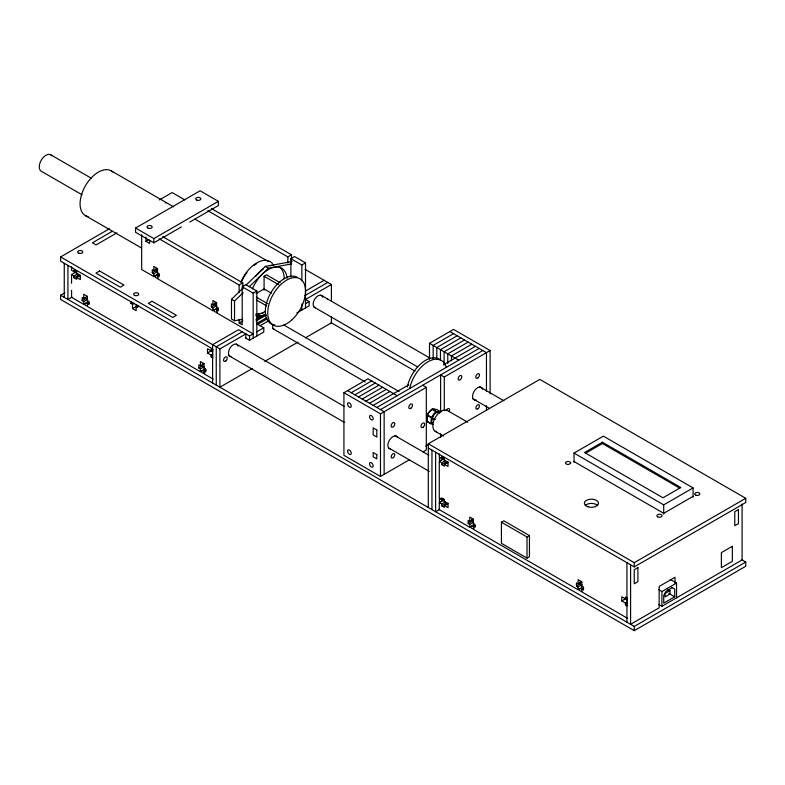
<?xml version="1.0" encoding="UTF-8"?>
<svg xmlns="http://www.w3.org/2000/svg" width="785" height="785" viewBox="0 0 785 785"><rect width="100%" height="100%" fill="white"/><g stroke="black" fill="none" stroke-linecap="round" stroke-linejoin="round"><path stroke-width="1.18" d="M475.219 525.469L473.394 526.519L473.394 529.335L578.054 589.761L581.705 587.651L581.705 584.835L578.054 586.944L576.465 586.032L576.465 582.931L578.054 583.844L578.192 579.713L581.852 581.822L581.852 586.042L583.432 586.954L583.432 590.055L581.852 589.133L581.852 591.949L627.549 618.335M427.325 419.141L427.325 419.396M433.055 424.371C427.707 420.524 434.164 410.074 440.777 411.801L436.784 409.495L432.084 409.162L428.188 413.322L426.765 418.13L427.275 421.555L431.367 423.959L427.207 421.408M440.199 412.017C433.516 408.838 431.662 419.141 431.2 423.714M242.693 319.279L234.529 320.761L231.487 319.004L231.487 299.301L242.761 288.34M246.225 284.965L265.301 266.409L292.118 261.533M234.529 320.761L234.529 301.067L243.203 292.628M249.277 286.721L268.352 268.176L291.667 263.927M212.598 348.903L60.612 261.16L60.612 256.93L109.458 228.729M159.365 199.92L172.111 192.56L184.779 199.871M112.235 231.349L92.394 242.81L96.045 244.92L116.936 232.86M181.364 226.934L153.86 242.81L135.579 232.252L135.579 228.033L200.106 190.784L218.387 201.333L218.387 205.552L189.823 222.047M71.572 266.782L71.572 270.305L74.016 271.708L75.841 270.658M71.572 283.277L71.572 274.524L75.232 272.415L80.355 275.368L80.355 279.588L76.694 277.478L76.694 279.303L74.016 277.762L74.016 275.927L77.666 273.818L77.666 275.653L74.016 277.762M76.694 277.478L80.355 275.368M145.941 237.109L145.941 241.329L148.679 239.749M135.579 228.033L153.86 238.591L218.387 201.333M741.511 559.607L745.75 562.05L745.75 566.27L634.251 630.649L60.612 299.458L60.612 295.238L64.861 292.785M71.984 297.113L67.922 299.458L67.922 265.379M82.18 300.655L85.84 298.545L87.42 299.458L83.76 301.568L82.18 300.655L82.18 297.564L83.76 298.477L87.42 296.367L87.42 302.274L83.76 304.384L71.572 297.348L71.572 290.313M198.831 367.998L202.481 365.888L204.071 366.811L200.411 368.921L198.831 367.998L198.831 364.907L200.411 365.82L200.411 361.6L204.071 363.71L204.071 369.617L200.411 371.727L87.42 306.493L87.42 303.677L89.245 302.627M152.28 272.846L155.93 270.737L157.52 271.659L153.86 273.769L152.28 272.846L152.28 269.755L153.86 270.668L157.52 268.558L157.52 274.465L153.86 276.575L141.673 269.54L141.673 234.735M211.381 306.974L215.031 304.865L216.621 305.777L212.961 307.887L211.381 306.974L211.381 303.873L212.961 304.796L212.961 300.567L216.621 302.676L216.621 308.593L212.961 310.703L157.52 278.695L157.52 275.878L159.345 274.819M130.928 301.371L130.928 303.442L132.753 302.382M130.928 303.442L132.508 304.354L134.333 303.295M136.168 304.354L136.168 310.683L132.508 308.574L137.993 305.414M159.08 238.787L239.16 285.024L242.82 282.914L242.82 289.037M207.76 210.674L287.85 256.911L291.5 254.801L291.5 262.161M239.16 319.338L239.16 323.018L242.212 324.774L242.212 286.78L245.862 284.67L256.832 291L256.832 336.029M290.892 276.762L290.892 258.677L294.552 256.558L305.512 262.897L305.512 307.926M212.961 304.796L216.621 302.676M264.084 290.332L264.084 276.261L266.517 274.858L280.166 282.728M212.598 382.992L212.598 344.684L238.552 329.7L249.522 336.029L253.172 333.919L216.621 312.813L216.621 309.997L218.446 308.947M242.212 286.78L253.172 293.109L256.832 291M290.892 258.677L301.862 265.006L305.512 262.897M256.106 293.531L264.084 288.929L271.433 293.168M239.16 323.018L242.82 320.908M255.92 319.672L265.242 314.294M305.453 291.068L324.097 280.304M256.087 320.986L266.527 314.952M242.212 331.81L216.248 346.793L216.248 385.101M266.822 317.601L256.469 323.577L263.78 327.796L263.78 332.016L249.522 340.248L245.528 337.952M304.963 295.572L327.757 282.423M212.961 354.045L211.136 355.095L207.475 352.985L212.961 349.816M257.686 324.284L267.008 318.896M60.612 256.93L219.908 348.903L245.862 333.919L245.862 338.139M260.12 325.687L268.411 320.908M305.512 299.477L331.407 284.533L331.407 301.283M211.136 355.095L211.136 356.93L212.961 355.87M256.832 331.81L263.78 327.796M305.512 303.697L309.172 301.587L309.172 305.816L296.858 312.921M200.411 365.82L204.071 363.71M213.206 379.116L204.071 373.846L204.071 371.03L205.896 369.971M252.23 368.548L219.908 387.211L219.908 348.903M264.771 361.316L298.035 342.103M305.453 337.825L331.407 322.831L331.407 316.846M409.446 459.735L380.48 476.456L343.928 455.349L343.928 392.716L367.988 378.821L397.23 395.709M429.493 359.196L429.493 343.32L453.553 329.425L490.115 350.532L490.115 393.893M351.238 392.716L371.639 380.941M453.553 333.645L433.143 345.429L433.143 358.863M354.889 394.826L375.299 383.051M457.204 335.754L436.803 347.539L436.803 359.579M358.549 396.935L378.949 385.16M460.864 337.864L440.463 349.649L440.463 360.492M362.209 399.045L382.609 387.27M464.524 339.974L444.114 351.759L444.114 365.005M365.859 401.164L386.269 389.38M468.174 342.093L447.774 353.868L447.774 363.504M369.519 403.274L389.919 391.489M471.834 344.203L451.424 355.978L451.424 360.796M373.169 405.384L408.779 384.827M443.535 364.75L475.484 346.313M376.829 407.493L479.144 348.422M380.48 409.603L482.795 350.532M343.928 392.716L380.48 413.823L426.314 387.368L426.314 450.001L423.154 451.826M440.62 412.223L440.62 374.877L444.281 376.986L490.115 350.532M428.306 507.522L428.306 443.78L539.805 379.41L745.75 498.308L745.75 502.528L634.251 566.907L428.306 447.999M425.843 446.047L429.002 444.222M439.266 453.985L439.266 457.155L441.71 458.558L443.535 457.498M443.535 498.73L441.71 499.79L439.266 498.377L439.266 461.374L442.926 459.264L448.049 462.218L448.049 466.437L444.388 464.327L444.388 466.153L441.71 464.612L441.71 462.777L445.36 460.667L445.36 462.493L441.71 464.612M444.388 464.327L448.049 462.218M435.616 452.229L435.616 511.751L439.266 509.632L439.266 502.596L442.926 500.487L448.049 503.44L448.049 507.669L444.388 505.56L444.388 507.385L441.71 505.834L441.71 504.009L445.36 501.9L445.36 503.725L441.71 505.834M444.388 505.56L448.049 503.44M574.012 462.296L574.012 453.092L603.38 436.136L693.077 487.917L693.077 497.121M602.409 442.22L584.57 452.523L662.972 497.788L680.811 487.495L602.409 442.22L602.409 443.496L679.751 488.142M585.62 453.18L602.409 443.496M468.154 523.497L471.805 521.387L473.394 522.3L469.734 524.409L468.154 523.497L468.154 520.396L469.734 521.318L473.394 519.209L473.394 525.116L469.734 527.226L438.786 509.357M501.419 522.221L503.852 520.808L529.443 535.586L529.443 556.693L527.01 558.106L501.419 543.328L501.419 522.221L527.01 536.999L529.443 535.586M574.012 453.092L663.708 504.873L693.077 487.917M693.077 496.355L663.708 513.312L574.012 461.531M578.054 583.844L581.705 581.734M576.465 586.032L580.125 583.922L581.705 584.835M581.852 589.133L583.677 588.083M428.306 443.78L634.251 562.678L745.75 498.308M627.303 602.016L625.478 603.066L621.818 600.957L627.303 597.787M625.478 603.066L625.478 604.901L627.303 603.842M658.792 589.731L661.912 591.527L676.533 583.088L676.533 597.866M672.264 587.661L666.171 591.174L663.737 595.403L663.737 603.135L674.707 596.806L674.707 589.064L671.744 587.357M669.948 590.546L665.081 593.362L665.081 596.875L669.948 594.059L669.948 590.546L667.898 589.358M658.821 604.519L661.912 606.305L742.09 559.94L742.09 504.058M60.612 295.238L634.251 626.43L745.75 562.05M257.137 314.334L262.965 313.274M256.685 316.728L263.682 315.452M427.374 421.653L428.188 421.565M449.893 331.535L486.455 352.642L486.455 391.185M211.42 208.565L291.5 254.801M305.1 269.343L331.407 284.533M429.493 343.32L458.734 360.197M111.274 170.855L173.593 206.828M194.709 219.025L268.637 261.709M320.957 295.17L429.866 358.048M479.557 386.74L503.882 400.782M265.301 266.409L268.352 268.176M305.179 299.291L309.172 301.587M264.084 276.261L278.773 284.739M50.691 154.782L91.56 178.381M314.059 307.112L417.679 366.938M472.668 398.682L489.585 408.445M331.162 322.694L414.931 371.05M422.654 385.258L426.314 387.368M162.731 236.677L242.82 282.914M82.082 194.798L41.212 171.199A9.479 5.475 -60 0 1 41.87 159.208A9.479 5.475 -60 0 1 51.761 155.773M256.263 297.073L267.803 303.736M256.263 299.89L266.753 305.944M467.713 422.232L447.754 410.712A12.06 6.967 -60 0 0 434.919 418.258A12.06 6.967 -60 0 0 436.715 431.887M145.941 241.329L149.592 243.438L149.592 240.279M432.25 409.083L436.244 411.389M437.127 411.899L439.119 413.057M431.917 409.279L435.901 411.585M436.784 412.096L438.786 413.253M283.689 324.921L399.084 391.538M231.487 299.301L234.529 301.067M85.428 215.63L141.398 247.942M255.979 315.874L260.188 318.298M427.374 414.922L431.367 417.227M435.243 419.465L432.25 417.738A6.898 3.984 -60 0 1 439.963 412.164M427.207 415.363L431.2 417.669M432.084 418.179L434.076 419.327M273.023 328.719L365.133 381.893M157.52 268.558L153.86 266.449L153.86 270.668M435.027 431.181L443.437 436.028M157.52 272.778L159.1 273.69L159.1 276.791L157.52 275.878M216.621 306.906L218.201 307.818L218.201 310.909L216.621 309.997M347.578 390.606L384.14 411.713L384.14 474.346M670.302 579.487L676.533 583.088M445.36 462.493L447.146 463.533M668.771 593.381L674.707 596.806M236.295 344.046L344.144 406.316M394.904 435.616L428.738 455.153M439.266 461.374L441.71 462.777M228.347 355.379L344.654 422.526M389.066 448.166L429.248 471.373M212.921 350.081L211.136 349.05L211.136 350.875M136.168 306.464L137.748 307.377L137.748 305.316M212.961 351.935L207.475 348.766L207.475 352.985M77.666 275.653L79.462 276.683M71.572 274.524L74.016 275.927M211.136 356.93L212.921 357.96M627.264 598.052L625.478 597.022L625.478 598.847M625.056 598.533L627.166 599.76M627.303 599.897L621.818 596.737L621.818 600.957M625.478 604.901L627.264 605.932M87.42 296.367L83.76 294.257L83.76 298.477M473.394 519.209L469.734 517.089L469.734 521.318M445.36 503.725L447.146 504.755M439.266 502.596L441.71 504.009M87.42 300.586L88.999 301.499L88.999 304.6L87.42 303.677M204.071 367.929L205.65 368.842L205.65 371.943L204.071 371.03M473.394 523.428L474.974 524.341L474.974 527.432L473.394 526.519M675.012 583.226L675.012 577.279L659.164 586.424L659.164 607.816L630.59 624.32L630.59 564.798M663.708 504.873L663.708 514.077M661.912 591.527L661.912 606.305M634.251 562.678L634.251 566.907M634.251 626.43L634.251 630.649M626.94 562.678L626.94 622.201M580.125 581.852L580.125 583.922M578.054 586.944L578.054 589.761M527.01 536.999L527.01 558.106M486.455 405.639L486.455 410.457M471.805 519.317L471.805 521.387M469.734 524.409L469.734 527.226M444.388 460.108L444.388 458.273L441.71 456.723L441.71 458.558M444.388 501.33L444.388 499.505L441.71 497.955L441.71 499.79M444.281 376.986L444.281 410.712M440.62 433.899L440.62 437.51M431.956 450.109L431.956 509.632M380.48 413.823L380.48 476.456M301.862 265.006L301.862 280.824M301.862 303.952L301.862 310.036M287.85 256.911L287.85 263.044M253.172 293.109L253.172 338.139M249.522 336.029L249.522 340.248M239.16 285.024L239.16 292.373M215.031 302.794L215.031 304.865M212.961 307.887L212.961 310.703M202.481 363.828L202.481 365.888M200.411 368.921L200.411 371.727M155.93 268.676L155.93 270.737M153.86 238.591L153.86 242.81M153.86 273.769L153.86 276.575M132.508 304.354L132.508 308.574M83.76 301.568L83.76 304.384M76.694 273.259L76.694 271.424L74.016 269.883L74.016 271.708M64.262 263.269L64.262 297.348M585.325 505.432A7.065 4.082 0 0 1 597.562 505.432M442.868 457.184A2.492 1.442 -60 0 1 440.424 460.481A2.492 1.442 -60 0 1 439.845 457.488M442.868 498.966A2.581 1.492 -60 0 1 439.983 501.752A2.581 1.492 -60 0 1 440.189 498.132M427.423 420.564A6.898 3.984 -60 0 1 428.679 412.567A6.898 3.984 -60 0 1 435.086 409.348M432.29 423.38A6.898 3.984 -60 0 1 431.809 419.396M474.061 528.668A2.581 1.492 0 0 1 470.892 526.843A2.581 1.492 0 0 1 475.219 526.166M204.738 373.169A2.581 1.492 0 0 1 201.568 371.344A2.581 1.492 0 0 1 205.896 370.677M87.42 305.875A2.581 1.492 0 0 1 85.035 303.815A2.581 1.492 0 0 1 89.245 303.334M581.852 591.331A2.581 1.492 0 0 1 579.458 589.27A2.581 1.492 0 0 1 583.677 588.789M326.845 298.712A2.581 1.492 -60 0 1 327.688 299.497M315.55 307.7A6.898 3.984 -60 0 1 315.021 298.673A6.898 3.984 -60 0 1 322.694 297.25M230.898 356.576A6.898 3.984 -60 0 1 230.358 347.549A6.898 3.984 -60 0 1 238.041 346.126M274.132 329.19A4.308 2.492 -60 0 1 273.023 325.029M390.41 449.059A7.242 4.18 -60 0 1 389.35 440.375A7.242 4.18 -60 0 1 397.396 436.951M446.184 410.732A2.581 1.492 -60 0 1 448.883 408.553A2.581 1.492 -60 0 1 449.059 411.625M476.299 400.056A7.242 4.18 -60 0 1 474.012 391.499A7.242 4.18 -60 0 1 482.569 389.203M165.409 202.765A2.581 1.492 0 0 1 165.821 203.07M158.187 278.018A2.581 1.492 0 0 1 154.949 276.389A2.581 1.492 0 0 1 158.805 275.29M217.288 312.145A2.581 1.492 0 0 1 214.119 310.31A2.581 1.492 0 0 1 218.446 309.643M88.205 216.66A25.846 14.925 -60 0 1 85.006 186.516A25.846 14.925 -60 0 1 112.854 172.023M240.838 282.188A26.71 15.425 -60 0 1 272.483 263.524M278.655 266.498A26.71 15.425 -60 0 1 284.19 278.724M265.301 311.439A26.71 15.425 -60 0 1 255.861 313.971M255.861 276.192A26.71 15.425 -60 0 1 263.328 269.078M270.187 265.742A26.71 15.425 -60 0 1 273.661 265.242M241.8 281.246A25.846 14.925 -60 0 1 243.85 277.242M244.42 276.281A25.846 14.925 -60 0 1 246.951 272.572M253.908 265.507A25.846 14.925 -60 0 1 256.774 263.593M274.75 324.872A26.71 15.425 -60 0 1 269.206 295.906A26.71 15.425 -60 0 1 297.544 277.399M252.417 288.87A26.71 15.425 -60 0 1 272.68 267.656A26.71 15.425 -60 0 1 287.133 278.263M265.389 314.638A26.71 15.425 -60 0 1 255.89 314.971M407.307 387.034A26.71 15.425 -60 0 1 421.859 362.886A26.71 15.425 -60 0 1 440.532 360.217M409.741 388.447A26.71 15.425 -60 0 1 427.982 361.748A26.71 15.425 -60 0 1 446.233 367.38M570.607 463.356L568.772 464.416A2.581 1.492 0 0 1 565.534 463.101A2.581 1.492 0 0 1 568.33 461.482A2.581 1.492 0 0 1 570.607 463.356M99.607 271.002L95.947 273.121L120.321 287.192L123.981 285.073L99.607 271.002M152.005 301.263L148.345 303.373L172.72 317.444L176.38 315.334L152.005 301.263M637.901 567.604L634.251 569.724L634.251 583.795L637.901 581.675L637.901 567.604M738.44 509.563L734.78 511.673L734.78 525.744L738.44 523.634L738.44 509.563M732.346 546.291L721.376 552.62L721.376 567.683L732.346 561.344L732.346 546.291M376.829 430.003L373.169 427.894L373.169 434.929L376.829 437.039L376.829 430.003M376.829 454.643L373.169 452.533L373.169 456.762L376.829 458.872L376.829 454.643M657.673 516.795A2.581 1.492 0 0 0 662 516.128A2.581 1.492 0 0 0 658.831 514.303A2.581 1.492 0 0 0 657.673 516.795M695.981 495.217A2.581 1.492 0 0 0 699.867 493.932A2.581 1.492 0 0 0 695.981 492.637A2.581 1.492 0 0 0 695.981 495.217M587.906 506.786A7.065 4.082 0 0 0 598.504 503.254A7.065 4.082 0 0 0 587.906 499.721A7.065 4.082 0 0 0 587.906 506.786M347.578 403.971A2.581 1.492 60 0 0 350.326 407.386A2.581 1.492 60 0 0 350.326 403.725A2.581 1.492 60 0 0 347.578 403.971M347.578 451.13A2.581 1.492 60 0 0 350.326 454.544A2.581 1.492 60 0 0 350.326 450.884A2.581 1.492 60 0 0 347.578 451.13M369.519 416.639A2.581 1.492 60 0 0 372.257 420.053A2.581 1.492 60 0 0 372.257 416.393A2.581 1.492 60 0 0 369.519 416.639M369.519 463.798A2.581 1.492 60 0 0 372.257 467.203A2.581 1.492 60 0 0 372.257 463.552A2.581 1.492 60 0 0 369.519 463.798M225.864 360.874A2.581 1.492 -60 0 0 226.688 356.871A2.581 1.492 -60 0 0 223.627 359.579A2.581 1.492 -60 0 0 225.864 360.874M393.422 457.537A2.492 1.442 -60 0 0 394.217 453.671A2.492 1.442 -60 0 0 391.264 456.291A2.492 1.442 -60 0 0 393.422 457.537M423.301 427.04A2.581 1.492 -60 0 0 424.116 423.036A2.581 1.492 -60 0 0 421.054 425.755A2.581 1.492 -60 0 0 423.301 427.04M393.442 426.638A2.581 1.492 -60 0 0 394.256 422.634A2.581 1.492 -60 0 0 391.205 425.352A2.581 1.492 -60 0 0 393.442 426.638M411.114 408.033A2.581 1.492 -60 0 0 411.929 404.03A2.581 1.492 -60 0 0 408.867 406.738A2.581 1.492 -60 0 0 411.114 408.033M460.432 379.557A2.581 1.492 -60 0 0 461.246 375.554A2.581 1.492 -60 0 0 458.195 378.262A2.581 1.492 -60 0 0 460.432 379.557M478.104 377.762A2.581 1.492 -60 0 0 478.919 373.758A2.581 1.492 -60 0 0 475.857 376.466A2.581 1.492 -60 0 0 478.104 377.762M478.085 408.661A2.492 1.442 -60 0 0 478.879 404.795A2.492 1.442 -60 0 0 475.926 407.415A2.492 1.442 -60 0 0 478.085 408.661M196.986 200.165A2.581 1.492 0 0 0 200.862 198.87A2.581 1.492 0 0 0 196.986 197.575A2.581 1.492 0 0 0 196.986 200.165M148.306 228.268A2.581 1.492 0 0 0 152.182 226.973A2.581 1.492 0 0 0 148.306 225.688A2.581 1.492 0 0 0 148.306 228.268M134.873 295.513A2.581 1.492 0 0 0 138.749 294.228A2.581 1.492 0 0 0 134.873 292.933A2.581 1.492 0 0 0 134.873 295.513M78.912 253.241A2.581 1.492 0 0 0 82.788 251.956A2.581 1.492 0 0 0 78.912 250.66A2.581 1.492 0 0 0 78.912 253.241M291.52 320.192A26.71 15.425 -60 0 0 299.988 278.812A26.71 15.425 -60 0 0 268.382 306.827A26.71 15.425 -60 0 0 291.52 320.192"/></g></svg>
